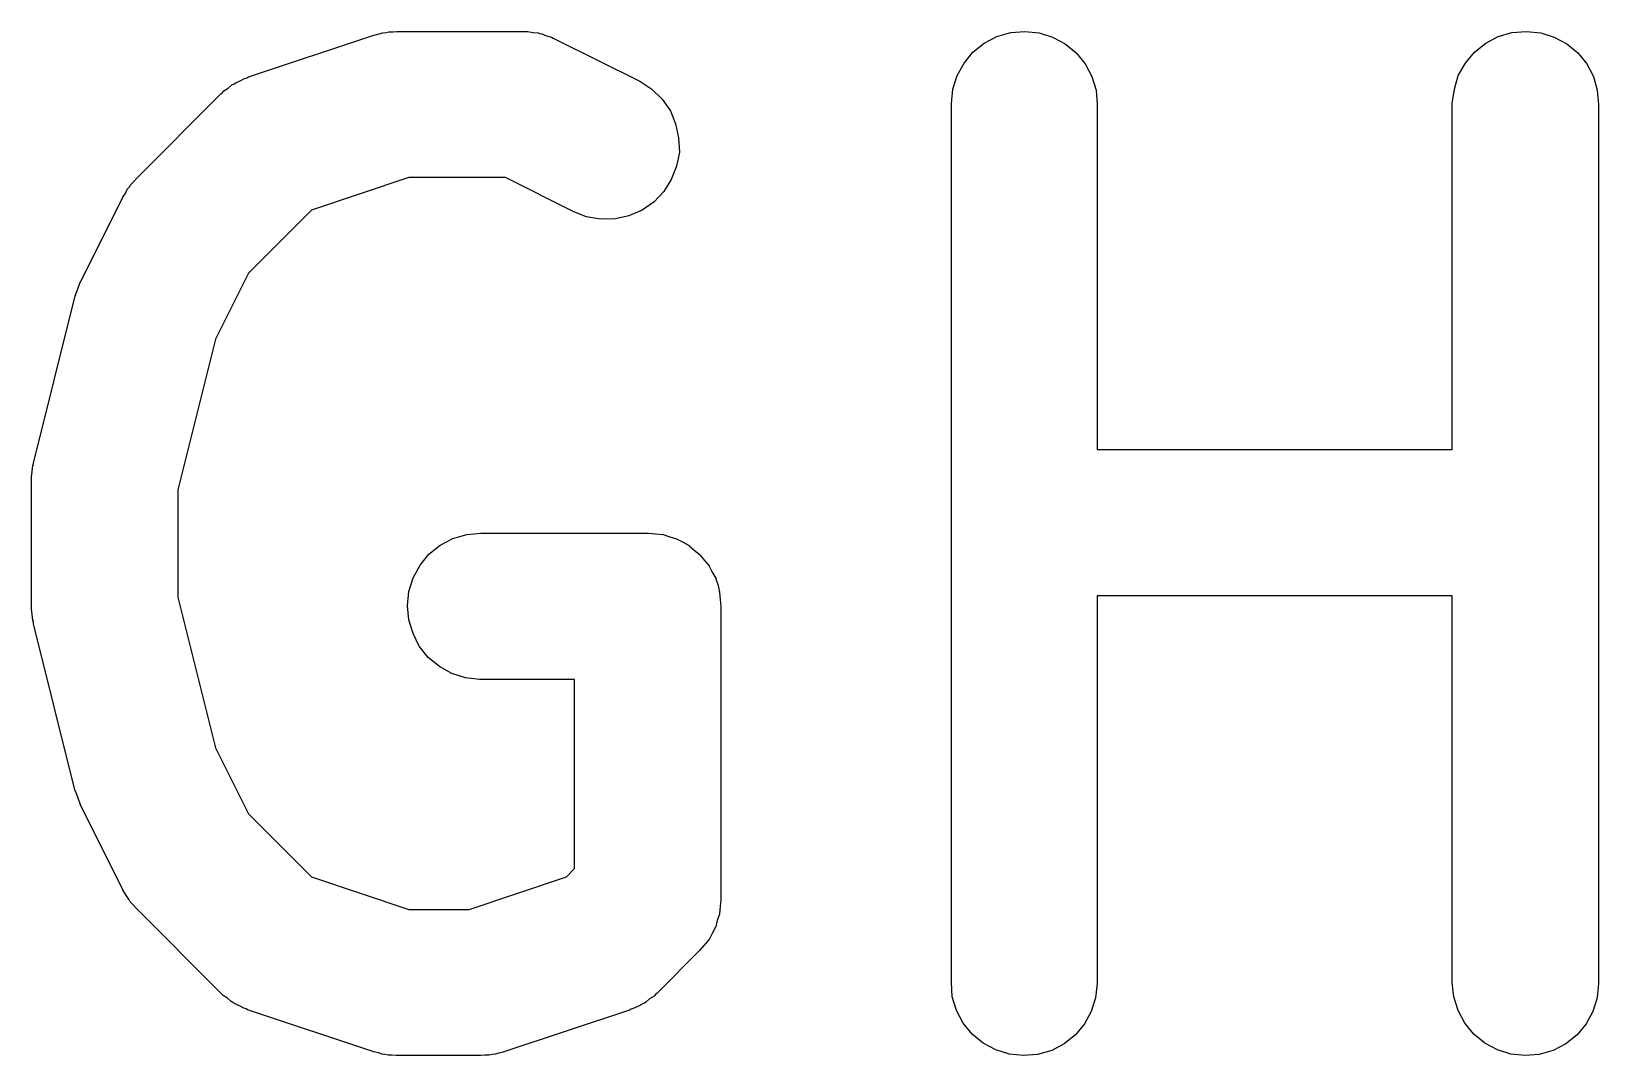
# Model space of a CAD drawing. Extents: x 1.2 to 20.5, y -8.3 to 2.7.
# Drawn here: x 15.7317 to 15.9426, y -6.0008 to -5.863 of the extents above; entities that cross this region are included whole.
import ezdxf

# ---------------------------------------------------------------- set-up
doc = ezdxf.new("R2010")
doc.units = 0
doc.header["$MEASUREMENT"] = 0
doc.layers.add('BLACK', color=7, linetype='CONTINUOUS')

msp = doc.modelspace()

# ---------------------------------------------------------------- linework, layer by layer
at = {"layer": 'BLACK', "linetype": 'CONTINUOUS'}
for p, q in [((15.7804, -5.86303), (15.7809, -5.86298)), ((15.7809, -5.86298), (15.7978, -5.86298)), ((15.7978, -5.86298), (15.7979, -5.86298)), ((15.7979, -5.86298), (15.7982, -5.86301)), ((15.7982, -5.86301), (15.7985, -5.863)), ((15.7985, -5.863), (15.7992, -5.86312)), ((15.8635, -5.86315), (15.8654, -5.86298)), ((15.8654, -5.86298), (15.8673, -5.86318)), ((15.9309, -5.86315), (15.9329, -5.86298)), ((15.9329, -5.86298), (15.9348, -5.86318)), ((15.7609, -5.86911), (15.7778, -5.86348)), ((15.7778, -5.86348), (15.778, -5.86344)), ((15.778, -5.86344), (15.7785, -5.86333)), ((15.7785, -5.86333), (15.779, -5.86317)), ((15.779, -5.86317), (15.7794, -5.86313)), ((15.7794, -5.86313), (15.7798, -5.86304)), ((15.7798, -5.86304), (15.7804, -5.86303)), ((15.7992, -5.86312), (15.7999, -5.86319)), ((15.7999, -5.86319), (15.8001, -5.86328)), ((15.8001, -5.86328), (15.8004, -5.86333)), ((15.8004, -5.86333), (15.801, -5.86357)), ((15.801, -5.86357), (15.8017, -5.86377)), ((15.8017, -5.86377), (15.8019, -5.86391)), ((15.8019, -5.86391), (15.8022, -5.86402)), ((15.8022, -5.86402), (15.8135, -5.86964)), ((15.8584, -5.86579), (15.8599, -5.86458)), ((15.8599, -5.86458), (15.8616, -5.86369)), ((15.8616, -5.86369), (15.8635, -5.86315)), ((15.8673, -5.86318), (15.8691, -5.86375)), ((15.8691, -5.86375), (15.8708, -5.86466)), ((15.8708, -5.86466), (15.8723, -5.86589)), ((15.9259, -5.86579), (15.9274, -5.86458)), ((15.9274, -5.86458), (15.9291, -5.86369)), ((15.9291, -5.86369), (15.9309, -5.86315)), ((15.9348, -5.86318), (15.9366, -5.86375)), ((15.9366, -5.86375), (15.9383, -5.86466)), ((15.9383, -5.86466), (15.9398, -5.86589)), ((15.8572, -5.86726), (15.8584, -5.86579)), ((15.8723, -5.86589), (15.8735, -5.86737)), ((15.9247, -5.86726), (15.9259, -5.86579)), ((15.9398, -5.86589), (15.941, -5.86737)), ((15.7598, -5.86962), (15.7604, -5.86931)), ((15.7604, -5.86931), (15.7607, -5.86923)), ((15.7607, -5.86923), (15.7609, -5.86911)), ((15.8557, -5.87077), (15.8563, -5.86894)), ((15.8563, -5.86894), (15.8572, -5.86726)), ((15.8735, -5.86737), (15.8744, -5.86907)), ((15.8744, -5.86907), (15.875, -5.87091)), ((15.9232, -5.87077), (15.9237, -5.86894)), ((15.9237, -5.86894), (15.9247, -5.86726)), ((15.941, -5.86737), (15.9419, -5.86907)), ((15.9419, -5.86907), (15.9424, -5.87091)), ((15.7571, -5.87149), (15.7572, -5.87139)), ((15.7572, -5.87139), (15.7574, -5.87121)), ((15.7574, -5.87121), (15.7576, -5.871)), ((15.7576, -5.871), (15.7582, -5.87061)), ((15.7582, -5.87061), (15.7587, -5.87019)), ((15.7587, -5.87019), (15.759, -5.87006)), ((15.759, -5.87006), (15.7592, -5.86989)), ((15.7592, -5.86989), (15.7598, -5.86962)), ((15.8135, -5.86964), (15.8136, -5.8697)), ((15.8136, -5.8697), (15.8152, -5.87075)), ((15.8152, -5.87075), (15.8166, -5.87209)), ((15.8555, -5.87268), (15.8557, -5.87077)), ((15.875, -5.87091), (15.8751, -5.87282)), ((15.9229, -5.87268), (15.9232, -5.87077)), ((15.9424, -5.87091), (15.9426, -5.87282)), ((15.7459, -5.88273), (15.7571, -5.87149)), ((15.8166, -5.87209), (15.8177, -5.87367)), ((15.8555, -5.87282), (15.8555, -5.87268)), ((15.8555, -5.99093), (15.8555, -5.87282)), ((15.8751, -5.87282), (15.8751, -5.91922)), ((15.9229, -5.87282), (15.9229, -5.87268)), ((15.9229, -5.91922), (15.9229, -5.87282)), ((15.9426, -5.87282), (15.9426, -5.99093)), ((15.8177, -5.87367), (15.8184, -5.87543)), ((15.8184, -5.87543), (15.8188, -5.87731)), ((15.8188, -5.87731), (15.8189, -5.87923)), ((15.8189, -5.87923), (15.8185, -5.88112)), ((15.8185, -5.88112), (15.8178, -5.88291)), ((15.7446, -5.88422), (15.7449, -5.8839)), ((15.7449, -5.8839), (15.7451, -5.88356)), ((15.7451, -5.88356), (15.7455, -5.88316)), ((15.7455, -5.88316), (15.7459, -5.88273)), ((15.7825, -5.88266), (15.7694, -5.88705)), ((15.7955, -5.88266), (15.7825, -5.88266)), ((15.8047, -5.88725), (15.7955, -5.88266)), ((15.8178, -5.88291), (15.8168, -5.88453)), ((15.7384, -5.89654), (15.744, -5.88529)), ((15.744, -5.88529), (15.7441, -5.88517)), ((15.7441, -5.88517), (15.7444, -5.88471)), ((15.7444, -5.88471), (15.7446, -5.88422)), ((15.8155, -5.88591), (15.8139, -5.88702)), ((15.8168, -5.88453), (15.8155, -5.88591)), ((15.7694, -5.88705), (15.7609, -5.89552)), ((15.8064, -5.88794), (15.8047, -5.88725)), ((15.8083, -5.88826), (15.8064, -5.88794)), ((15.8103, -5.88821), (15.8083, -5.88826)), ((15.8121, -5.88779), (15.8103, -5.88821)), ((15.8139, -5.88702), (15.8121, -5.88779)), ((15.738, -5.89748), (15.7383, -5.89662)), ((15.7383, -5.89662), (15.7384, -5.89658)), ((15.7384, -5.89658), (15.7384, -5.89654)), ((15.7609, -5.89552), (15.7565, -5.90438)), ((15.732, -5.92105), (15.7376, -5.89855)), ((15.7376, -5.89855), (15.7377, -5.89842)), ((15.7377, -5.89833), (15.738, -5.89748)), ((15.7377, -5.89838), (15.7377, -5.89833)), ((15.7377, -5.89842), (15.7377, -5.89838)), ((15.7565, -5.90438), (15.7514, -5.92465)), ((15.8751, -5.91922), (15.9229, -5.91922)), ((15.7318, -5.92217), (15.7319, -5.92139)), ((15.7319, -5.92139), (15.732, -5.92123)), ((15.732, -5.92123), (15.732, -5.92105)), ((15.7317, -5.92295), (15.7318, -5.92217)), ((15.7317, -5.92313), (15.7317, -5.92295)), ((15.7317, -5.9233), (15.7317, -5.92313)), ((15.7317, -5.92344), (15.7317, -5.9233)), ((15.7317, -5.94031), (15.7317, -5.92344)), ((15.7514, -5.92465), (15.7514, -5.9391)), ((15.7903, -5.93066), (15.7922, -5.93047)), ((15.7922, -5.93047), (15.8147, -5.93047)), ((15.8147, -5.93047), (15.8147, -5.93047)), ((15.8147, -5.93047), (15.8147, -5.93047)), ((15.8147, -5.93047), (15.8148, -5.93047)), ((15.8148, -5.93047), (15.8148, -5.93047)), ((15.8148, -5.93047), (15.8157, -5.93057)), ((15.7852, -5.93333), (15.7867, -5.93211)), ((15.7867, -5.93211), (15.7884, -5.93121)), ((15.7884, -5.93121), (15.7903, -5.93066)), ((15.8157, -5.93057), (15.8167, -5.93067)), ((15.8167, -5.93067), (15.8167, -5.93068)), ((15.8167, -5.93068), (15.8167, -5.93068)), ((15.8167, -5.93068), (15.8176, -5.93096)), ((15.8176, -5.93096), (15.8185, -5.93124)), ((15.8185, -5.93124), (15.8185, -5.93126)), ((15.8185, -5.93126), (15.8186, -5.93127)), ((15.8186, -5.93127), (15.8194, -5.93171)), ((15.8194, -5.93171), (15.8202, -5.93215)), ((15.8202, -5.93215), (15.8202, -5.93217)), ((15.8202, -5.93217), (15.8202, -5.93219)), ((15.8202, -5.93219), (15.8209, -5.93279)), ((15.784, -5.93481), (15.7852, -5.93333)), ((15.8209, -5.93279), (15.8217, -5.93338)), ((15.8217, -5.93338), (15.8217, -5.9334)), ((15.8217, -5.9334), (15.8217, -5.93343)), ((15.8217, -5.93343), (15.8223, -5.93415)), ((15.8223, -5.93415), (15.8229, -5.93487)), ((15.7825, -5.93833), (15.7831, -5.9365)), ((15.7831, -5.9365), (15.784, -5.93481)), ((15.8229, -5.93487), (15.8229, -5.9349)), ((15.8229, -5.9349), (15.8229, -5.93492)), ((15.8229, -5.93492), (15.8233, -5.93574)), ((15.8233, -5.93574), (15.8238, -5.93656)), ((15.8238, -5.93656), (15.8238, -5.93659)), ((15.8238, -5.93659), (15.8238, -5.93663)), ((15.8238, -5.93663), (15.8241, -5.93751)), ((15.7823, -5.94024), (15.7825, -5.93833)), ((15.8241, -5.93751), (15.8243, -5.9384)), ((15.8243, -5.9384), (15.8243, -5.93843)), ((15.8243, -5.93843), (15.8243, -5.93847)), ((15.8243, -5.93847), (15.8244, -5.93939)), ((15.9229, -5.93891), (15.8751, -5.93891)), ((15.8751, -5.93891), (15.8751, -5.99093)), ((15.9229, -5.99093), (15.9229, -5.93891)), ((15.7317, -5.94049), (15.7317, -5.94031)), ((15.7317, -5.94066), (15.7317, -5.94049)), ((15.7318, -5.94144), (15.7317, -5.94066)), ((15.7514, -5.9391), (15.7565, -5.95937)), ((15.7825, -5.94216), (15.7823, -5.94024)), ((15.8244, -5.93939), (15.8245, -5.94031)), ((15.8245, -5.94031), (15.8245, -5.97968)), ((15.7319, -5.94222), (15.7318, -5.94144)), ((15.732, -5.94239), (15.7319, -5.94222)), ((15.732, -5.94257), (15.732, -5.94239)), ((15.732, -5.9427), (15.732, -5.94257)), ((15.7376, -5.9652), (15.732, -5.9427)), ((15.7831, -5.944), (15.7825, -5.94216)), ((15.7839, -5.9457), (15.7831, -5.944)), ((15.7851, -5.9472), (15.7839, -5.9457)), ((15.7866, -5.94843), (15.7851, -5.9472)), ((15.7883, -5.94936), (15.7866, -5.94843)), ((15.7901, -5.94994), (15.7883, -5.94936)), ((15.792, -5.95015), (15.7901, -5.94994)), ((15.7922, -5.95015), (15.792, -5.95015)), ((15.8048, -5.95015), (15.7922, -5.95015)), ((15.8048, -5.97561), (15.8048, -5.95015)), ((15.7565, -5.95937), (15.7609, -5.96823)), ((15.7377, -5.96524), (15.7376, -5.9652)), ((15.7377, -5.96528), (15.7377, -5.96524)), ((15.738, -5.96614), (15.7377, -5.96528)), ((15.7383, -5.96701), (15.738, -5.96614)), ((15.7383, -5.96704), (15.7383, -5.96701)), ((15.7383, -5.96709), (15.7383, -5.96704)), ((15.7384, -5.96721), (15.7383, -5.96709)), ((15.744, -5.97846), (15.7384, -5.96721)), ((15.7609, -5.96823), (15.7694, -5.9767)), ((15.7694, -5.9767), (15.7825, -5.98109)), ((15.7906, -5.98109), (15.8037, -5.9767)), ((15.8037, -5.9767), (15.8048, -5.97561)), ((15.7443, -5.97893), (15.744, -5.97846)), ((15.7446, -5.97942), (15.7443, -5.97893)), ((15.7448, -5.97974), (15.7446, -5.97942)), ((15.745, -5.98009), (15.7448, -5.97974)), ((15.7454, -5.98049), (15.745, -5.98009)), ((15.7458, -5.98092), (15.7454, -5.98049)), ((15.7459, -5.98102), (15.7458, -5.98092)), ((15.7571, -5.99227), (15.7459, -5.98102)), ((15.7825, -5.98109), (15.7906, -5.98109)), ((15.8244, -5.98072), (15.8243, -5.98163)), ((15.8245, -5.97982), (15.8244, -5.98072)), ((15.8245, -5.97968), (15.8245, -5.97971)), ((15.8245, -5.97971), (15.8245, -5.97972)), ((15.8245, -5.97972), (15.8245, -5.97972)), ((15.8245, -5.97972), (15.8245, -5.97982)), ((15.824, -5.9826), (15.8238, -5.98346)), ((15.8243, -5.98173), (15.824, -5.9826)), ((15.8243, -5.98163), (15.8243, -5.98168)), ((15.8243, -5.98168), (15.8243, -5.98173)), ((15.8228, -5.98524), (15.8222, -5.98594)), ((15.8229, -5.98516), (15.8228, -5.9852)), ((15.8228, -5.9852), (15.8228, -5.98524)), ((15.8233, -5.98436), (15.8229, -5.98516)), ((15.8237, -5.98356), (15.8233, -5.98436)), ((15.8238, -5.98346), (15.8237, -5.98351)), ((15.8237, -5.98351), (15.8237, -5.98356)), ((15.8216, -5.98664), (15.816, -5.99227)), ((15.8222, -5.98594), (15.8216, -5.98664)), ((15.8556, -5.99284), (15.8555, -5.99093)), ((15.8751, -5.99107), (15.8749, -5.99298)), ((15.8751, -5.99093), (15.8751, -5.99107)), ((15.9231, -5.99284), (15.9229, -5.99093)), ((15.9426, -5.99107), (15.9424, -5.99298)), ((15.9426, -5.99093), (15.9426, -5.99107)), ((15.7573, -5.99245), (15.7571, -5.99227)), ((15.7575, -5.99266), (15.7573, -5.99245)), ((15.7581, -5.99306), (15.7575, -5.99266)), ((15.7586, -5.99349), (15.7581, -5.99306)), ((15.7588, -5.99362), (15.7586, -5.99349)), ((15.7591, -5.99379), (15.7588, -5.99362)), ((15.8142, -5.99369), (15.8139, -5.99386)), ((15.8144, -5.99356), (15.8142, -5.99369)), ((15.8149, -5.99314), (15.8144, -5.99356)), ((15.8155, -5.99275), (15.8149, -5.99314)), ((15.8157, -5.99254), (15.8155, -5.99275)), ((15.8159, -5.99236), (15.8157, -5.99254)), ((15.816, -5.99227), (15.8159, -5.99236)), ((15.8562, -5.99468), (15.8556, -5.99284)), ((15.8749, -5.99298), (15.8743, -5.99481)), ((15.9237, -5.99468), (15.9231, -5.99284)), ((15.9424, -5.99298), (15.9418, -5.99481)), ((15.7597, -5.99408), (15.7591, -5.99379)), ((15.7603, -5.99439), (15.7597, -5.99408)), ((15.7606, -5.99448), (15.7603, -5.99439)), ((15.7608, -5.9946), (15.7606, -5.99448)), ((15.7609, -5.99464), (15.7608, -5.9946)), ((15.7778, -6.00027), (15.7609, -5.99464)), ((15.8122, -5.99464), (15.7953, -6.00027)), ((15.8124, -5.99453), (15.8122, -5.99464)), ((15.8127, -5.99445), (15.8124, -5.99453)), ((15.8133, -5.99414), (15.8127, -5.99445)), ((15.8139, -5.99386), (15.8133, -5.99414)), ((15.8571, -5.99638), (15.8562, -5.99468)), ((15.8743, -5.99481), (15.8734, -5.99649)), ((15.9246, -5.99638), (15.9237, -5.99468)), ((15.9418, -5.99481), (15.9409, -5.99649)), ((15.8583, -5.99787), (15.8571, -5.99638)), ((15.8598, -5.99909), (15.8583, -5.99787)), ((15.8722, -5.99796), (15.8707, -5.99917)), ((15.8734, -5.99649), (15.8722, -5.99796)), ((15.9258, -5.99787), (15.9246, -5.99638)), ((15.9273, -5.99909), (15.9258, -5.99787)), ((15.9397, -5.99796), (15.9382, -5.99917)), ((15.9409, -5.99649), (15.9397, -5.99796)), ((15.8615, -6), (15.8598, -5.99909)), ((15.8633, -6.00057), (15.8615, -6)), ((15.869, -6.00006), (15.8671, -6.0006)), ((15.8707, -5.99917), (15.869, -6.00006)), ((15.929, -6), (15.9273, -5.99909)), ((15.9308, -6.00057), (15.929, -6)), ((15.9365, -6.00006), (15.9346, -6.0006)), ((15.9382, -5.99917), (15.9365, -6.00006)), ((15.7784, -6.00039), (15.7778, -6.00027)), ((15.7789, -6.00056), (15.7784, -6.00039)), ((15.7793, -6.0006), (15.7789, -6.00056)), ((15.7797, -6.00069), (15.7793, -6.0006)), ((15.7802, -6.00071), (15.7797, -6.00069)), ((15.7808, -6.00077), (15.7802, -6.00071)), ((15.7809, -6.00077), (15.7808, -6.00077)), ((15.7922, -6.00077), (15.7809, -6.00077)), ((15.7927, -6.00072), (15.7922, -6.00077)), ((15.7933, -6.00071), (15.7927, -6.00072)), ((15.7937, -6.00063), (15.7933, -6.00071)), ((15.7941, -6.00059), (15.7937, -6.00063)), ((15.7946, -6.00043), (15.7941, -6.00059)), ((15.7952, -6.00031), (15.7946, -6.00043)), ((15.7953, -6.00027), (15.7952, -6.00031)), ((15.8652, -6.00077), (15.8633, -6.00057)), ((15.8671, -6.0006), (15.8652, -6.00077)), ((15.9327, -6.00077), (15.9308, -6.00057)), ((15.9346, -6.0006), (15.9327, -6.00077))]:
    msp.add_line(p, q, dxfattribs=at)

doc.saveas('drawing.dxf')
